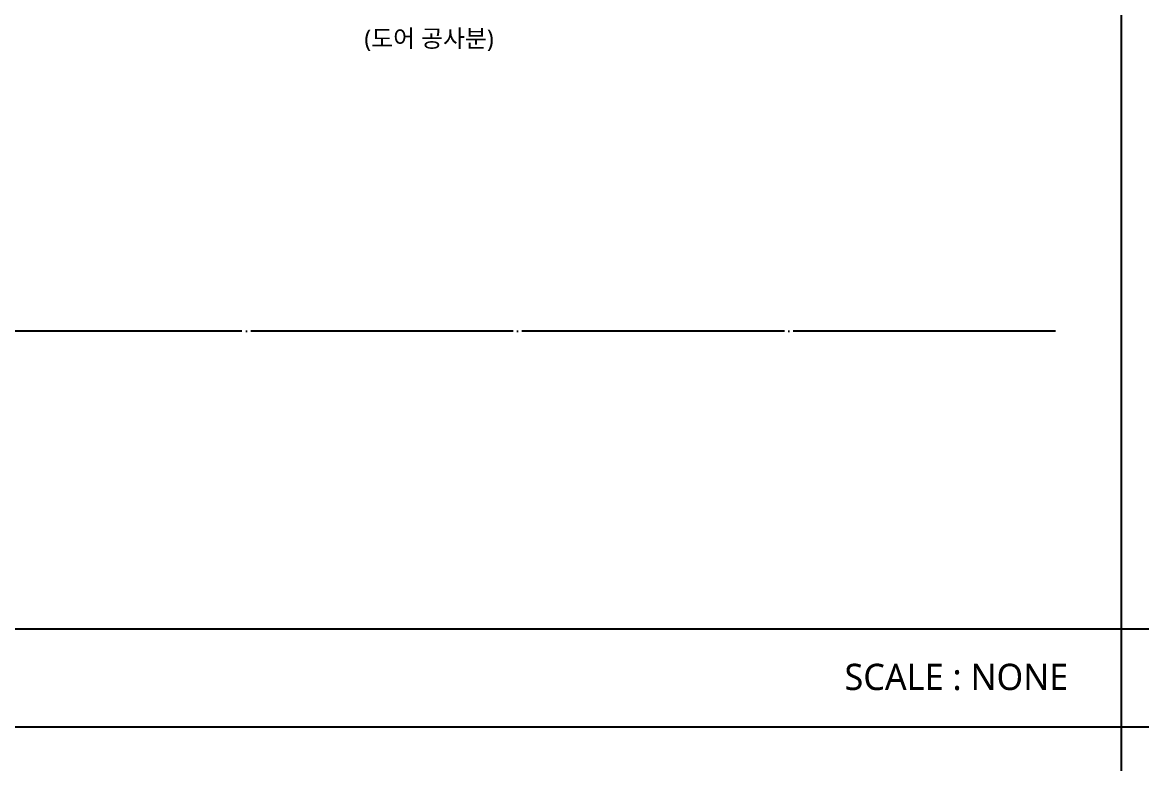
# Model space of a CAD drawing. Header units: millimetres. Extents: x 2752880 to 2775018, y 665860 to 672840.
# Drawn here: x 2760444 to 2761723, y 670721 to 671568 of the extents above; entities that cross this region are included whole.
import ezdxf
from ezdxf.enums import TextEntityAlignment as Align

# ---------------------------------------------------------------- set-up
doc = ezdxf.new("R2010")
doc.units = ezdxf.units.MM
doc.header["$LTSCALE"] = 10
doc.linetypes.add('CEN', pattern=[62, 60, -1, 0, -1])
for name, color, linetype in [('BOX', 5, 'Continuous'), ('CEN(ST)', 1, 'CEN'), ('TEX', 3, 'Continuous')]:
    doc.layers.add(name, color=color, linetype=linetype)
doc.styles.add('나눔바른고딕', font='NanumBarunGothic.ttf')
doc.styles.add('맑은고딕', font='malgun_0.ttf')

msp = doc.modelspace()

# ---------------------------------------------------------------- linework, layer by layer
at = {"layer": 'BOX', "color": 0}
for p, q in [((2761699.8, 672839.7), (2761699.8, 668684.7)), ((2764362.3, 670762.2), (2759037.3, 670762.2))]:
    msp.add_line(p, q, dxfattribs=at)
at = {"layer": 'BOX'}
msp.add_line((2759037.3, 670874.7), (2764362.3, 670874.7), dxfattribs=at)
at = {"layer": 'CEN(ST)', "ltscale": 0.5}
msp.add_lwpolyline([(2761624.8, 671215.3), (2759262.3, 671215.3)], dxfattribs=at)

# ---------------------------------------------------------------- texts
at = {"layer": 'TEX', "linetype": 'ByBlock', "style": '맑은고딕'}
msp.add_text('(도어 공사분) ', height=20, dxfattribs=at).set_placement((2760834.5, 671549.9), align=Align.MIDDLE_LEFT)
at = {"layer": 'TEX', "style": '나눔바른고딕'}
msp.add_text('SCALE : NONE', height=30, dxfattribs=at).set_placement((2761383.4, 670819.8), align=Align.MIDDLE_LEFT)

doc.saveas('drawing.dxf')
